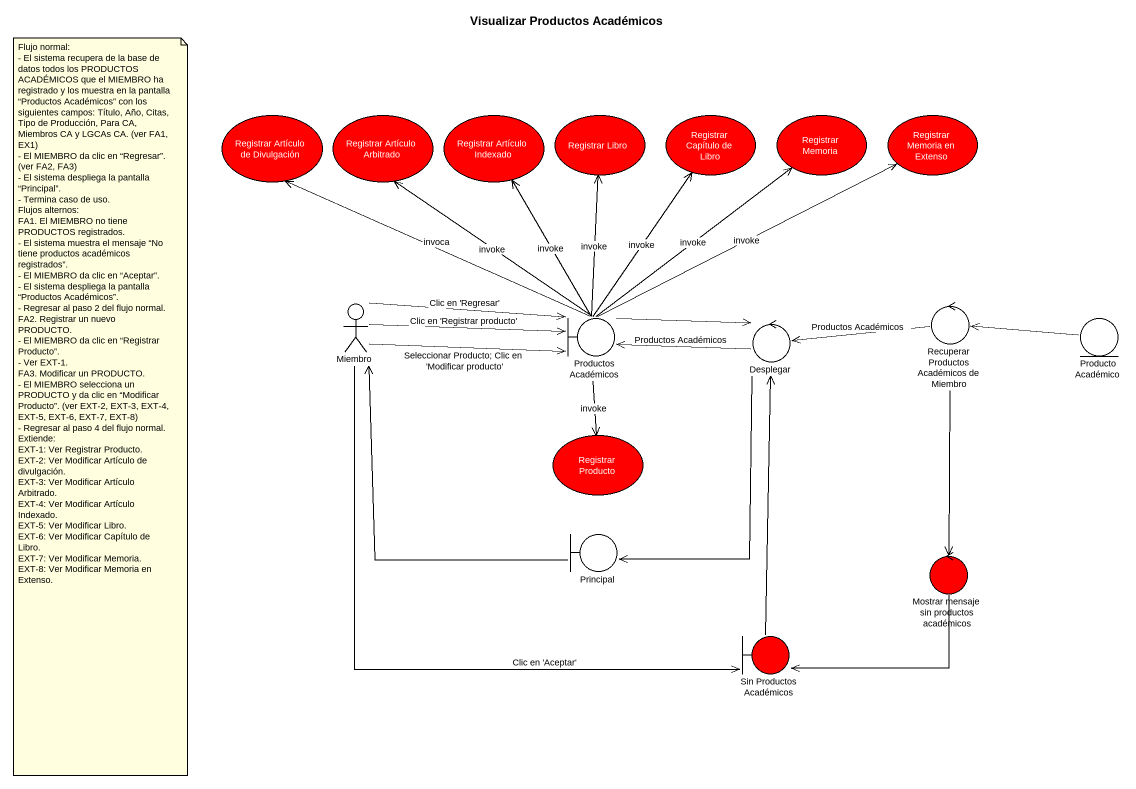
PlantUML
@startuml
title Visualizar Productos Académicos
usecase "Registrar Artículo de Divulgación" as Registrar_Artículo_de #FF0000
usecase "Registrar Artículo Arbitrado" as Registrar_Artículo_Arbitrado #FF0000
usecase "Registrar Artículo Indexado" as Registrar_Artículo_Indexado #FF0000
usecase "Registrar Libro" as Registrar_Libro #FF0000
usecase "Registrar Capítulo de Libro" as Registrar_Capítulo_de_Libro #FF0000
usecase "Registrar Memoria" as Registrar_Memoria #FF0000
usecase "Registrar Memoria en Extenso" as Registrar_Memoria_en_Extenso #FF0000
actor Miembro #FFFFFF
boundary "Productos Académicos" as Productos_Académicos #FFFFFF
control Desplegar #FFFFFF
control "Recuperar Productos Académicos de Miembro" as Recuperar_Productos #FFFFFF
entity "Producto Académico" as Producto_Académico #FFFFFF
usecase "Registrar Producto" as Registrar_Producto #FF0000
boundary Principal #FFFFFF
control "Mostrar mensaje sin productos académicos" as Mostrar_mensaje_sin #FF0000
boundary "Sin Productos Académicos" as Sin_Productos_Académicos #FF0000
Miembro -right-> Productos_Académicos : Clic en 'Regresar'
Miembro -right-> Productos_Académicos : Clic en 'Registrar producto'
Miembro -right-> Productos_Académicos : Seleccionar Producto; Clic en 'Modificar producto'
Miembro <-- Principal
Miembro --> Sin_Productos_Académicos : Clic en 'Aceptar'
Productos_Académicos -up-> Registrar_Artículo_de : invoca
Productos_Académicos -up-> Registrar_Artículo_Arbitrado : invoke
Productos_Académicos -up-> Registrar_Artículo_Indexado : invoke
Productos_Académicos -up-> Registrar_Libro : invoke
Productos_Académicos -up-> Registrar_Capítulo_de_Libro : invoke
Productos_Académicos -up-> Registrar_Memoria : invoke
Productos_Académicos -up-> Registrar_Memoria_en_Extenso : invoke
Productos_Académicos <-right- Desplegar : Productos Académicos
Productos_Académicos -right-> Desplegar
Productos_Académicos --> Registrar_Producto : invoke
Desplegar --> Principal
Recuperar_Productos -left-> Desplegar : Productos Académicos
Recuperar_Productos --> Mostrar_mensaje_sin
Producto_Académico -left-> Recuperar_Productos
Mostrar_mensaje_sin -left-> Sin_Productos_Académicos
Sin_Productos_Académicos -up-> Desplegar
note as N1
  Flujo normal:
  - El sistema recupera de la base de datos todos los PRODUCTOS ACADÉMICOS que el MIEMBRO ha registrado y los muestra en la pantalla “Productos Académicos” con los siguientes campos: Título, Año, Citas, Tipo de Producción, Para CA, Miembros CA y LGCAs CA. (ver FA1, EX1)
  - El MIEMBRO da clic en “Regresar”. (ver FA2, FA3)
  - El sistema despliega la pantalla “Principal”.
  - Termina caso de uso.
  Flujos alternos:
  FA1. El MIEMBRO no tiene PRODUCTOS registrados.
  - El sistema muestra el mensaje “No tiene productos académicos registrados”.
  - El MIEMBRO da clic en “Aceptar”.
  - El sistema despliega la pantalla “Productos Académicos”.
  - Regresar al paso 2 del flujo normal.
  FA2. Registrar un nuevo PRODUCTO.
  - El MIEMBRO da clic en “Registrar Producto”.
  - Ver EXT-1.
  FA3. Modificar un PRODUCTO.
  - El MIEMBRO selecciona un PRODUCTO y da clic en “Modificar Producto”. (ver EXT-2, EXT-3, EXT-4, EXT-5, EXT-6, EXT-7, EXT-8)
  - Regresar al paso 4 del flujo normal.
  Extiende:
  EXT-1: Ver Registrar Producto.
  EXT-2: Ver Modificar Artículo de divulgación.
  EXT-3: Ver Modificar Artículo Arbitrado.
  EXT-4: Ver Modificar Artículo Indexado.
  EXT-5: Ver Modificar Libro.
  EXT-6: Ver Modificar Capítulo de Libro.
  EXT-7: Ver Modificar Memoria.
  EXT-8: Ver Modificar Memoria en Extenso.
end note
@enduml
